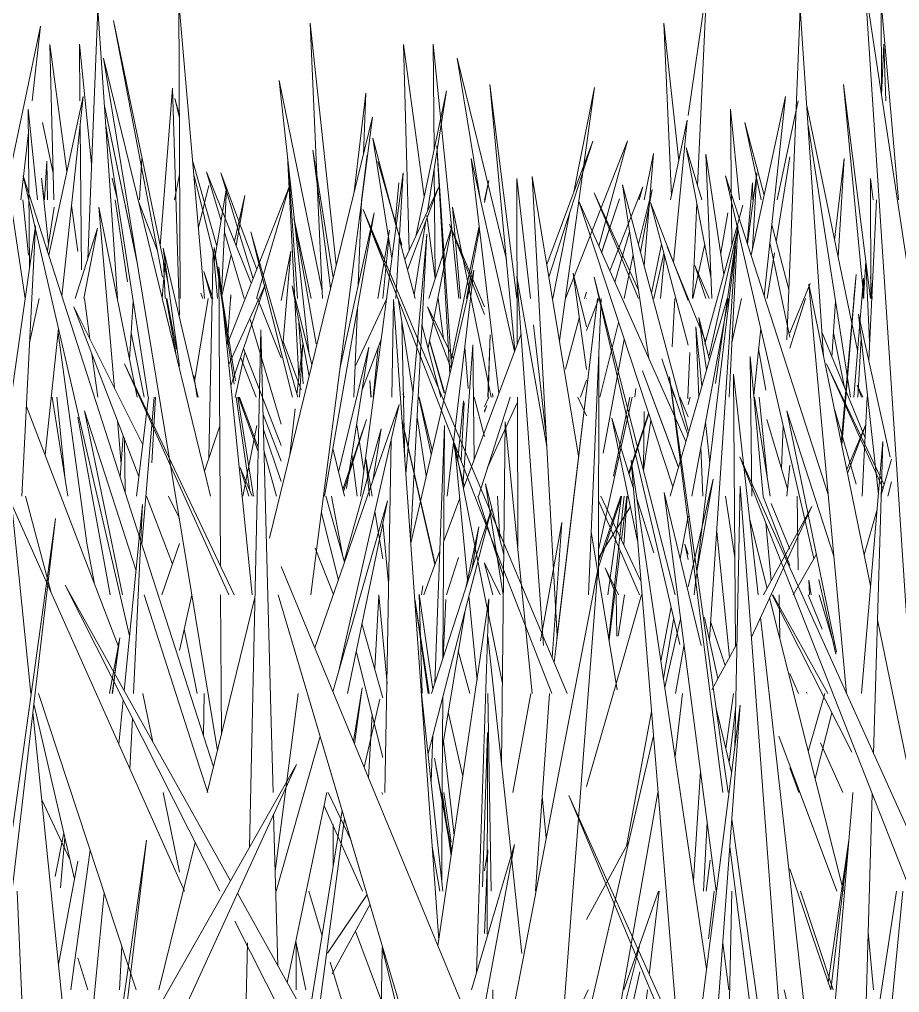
# Model space of a CAD drawing. Header units: millimetres. Extents: x -10020 to 20888, y -4665 to 12339.
# Drawn here: x 2363.69 to 2388.27, y 3088.52 to 3115.7 of the extents above; entities that cross this region are included whole.
import ezdxf

# ---------------------------------------------------------------- set-up
doc = ezdxf.new("R2010")
doc.units = ezdxf.units.MM
doc.layers.add('G-IMPT', color=8, linetype='Continuous', lineweight=9)

# ---------------------------------------------------------------- blocks, each defined once
blk = doc.blocks.new('Grass Array - 25_dwg-V21-West')
at = {"layer": 'G-IMPT'}
for p, q in [((2373.84, 3109.065), (2373.283, 3110.386)), ((2373.84, 3108.959), (2373.283, 3110.386)), ((2386.994, 3107.901), (2387.053, 3108.572)), ((2386.997, 3107.901), (2387.053, 3108.572))]:
    blk.add_line(p, q, dxfattribs=at)
blk = doc.blocks.new('Grass Array - 25_dwg-V22-West')
at = {"layer": 'G-IMPT'}
for p, q in [((2390.176, 3097.598), (2387.297, 3116.682)), ((2388.111, 3104.396), (2387.297, 3116.682)), ((2368.857, 3107.901), (2368.141, 3116.187)), ((2368.175, 3107.901), (2368.141, 3116.187)), ((2365.592, 3108.997), (2365.877, 3115.995)), ((2366.422, 3107.901), (2365.877, 3115.995)), ((2387.832, 3115.002), (2387.764, 3113.587)), ((2387.832, 3115.002), (2387.887, 3113.419)), ((2378.769, 3106.72), (2379.747, 3113.795)), ((2379.172, 3110.878), (2379.747, 3113.795)), ((2364.503, 3109.116), (2365.469, 3113.544)), ((2364.873, 3107.968), (2365.469, 3113.544)), ((2373.033, 3110.876), (2373.359, 3113.635)), ((2373.293, 3111.939), (2373.359, 3113.635)), ((2364.185, 3110.66), (2363.933, 3113.194)), ((2363.97, 3108.757), (2363.933, 3113.194)), ((2366.979, 3108.856), (2366.059, 3113.281)), ((2366.059, 3113.28), (2366.981, 3108.847)), ((2370.669, 3101.21), (2373.544, 3112.965)), ((2372.041, 3101.309), (2373.544, 3112.965)), ((2364.332, 3112.821), (2364.629, 3111.398)), ((2367.278, 3105.142), (2366.096, 3112.74)), ((2381.875, 3110.66), (2382.334, 3112.884)), ((2381.953, 3108.904), (2382.334, 3112.884)), ((2374.205, 3109.92), (2373.56, 3112.376)), ((2374.088, 3109.031), (2373.56, 3112.376)), ((2375.757, 3106.009), (2375.343, 3112.163)), ((2375.707, 3105.794), (2375.343, 3112.163)), ((2363.846, 3107.901), (2363.243, 3111.932)), ((2367.036, 3110.66), (2367.107, 3111.81)), ((2372.449, 3108.487), (2371.882, 3112.045)), ((2372.377, 3108.192), (2371.882, 3112.045)), ((2376.305, 3111.815), (2377.512, 3106.425)), ((2376.305, 3111.815), (2377.078, 3105.26)), ((2377.078, 3105.26), (2376.305, 3111.815)), ((2381.133, 3108.815), (2381.392, 3111.952)), ((2381.133, 3110.66), (2381.392, 3111.952)), ((2363.791, 3111.328), (2369.107, 3094.822)), ((2363.791, 3111.328), (2366.396, 3100.05)), ((2369.128, 3108.929), (2369.469, 3110.986)), ((2369.329, 3108.028), (2369.469, 3110.986)), ((2374.451, 3108.985), (2375.391, 3111.004)), ((2374.524, 3108.705), (2375.391, 3111.004)), ((2376.68, 3110.645), (2376.796, 3111.199)), ((2376.68, 3110.587), (2376.796, 3111.199)), ((2382.361, 3104.217), (2380.529, 3111.077)), ((2381.269, 3106.225), (2380.529, 3111.077)), ((2379.736, 3110.853), (2380.974, 3107.901)), ((2379.736, 3110.853), (2380.978, 3108.13)), ((2380.973, 3109.416), (2381.358, 3110.944)), ((2381.032, 3109.193), (2381.358, 3110.944)), ((2373.15, 3108.275), (2373.241, 3110.618)), ((2382.827, 3106.629), (2383.895, 3110.508)), ((2387.624, 3110.66), (2387.41, 3106.183)), ((2378.561, 3097.865), (2373.283, 3110.386)), ((2377.644, 3099.205), (2373.283, 3110.386)), ((2378.585, 3107.901), (2379.06, 3110.308)), ((2363.283, 3103.957), (2364.138, 3109.929)), ((2363.748, 3102.383), (2364.138, 3109.929)), ((2375.745, 3106.18), (2376.528, 3109.921)), ((2371.308, 3105.142), (2370.144, 3109.764)), ((2371.457, 3105.142), (2370.144, 3109.764)), ((2376.171, 3107.901), (2376.538, 3109.838)), ((2382.949, 3106.31), (2383.748, 3109.855)), ((2374.735, 3107.901), (2374.295, 3109.577)), ((2381.336, 3108.054), (2381.617, 3109.414)), ((2382.608, 3100.285), (2383.689, 3109.365)), ((2382.964, 3098.379), (2383.689, 3109.365)), ((2368.979, 3103.447), (2369.096, 3109.273)), ((2369.222, 3107.901), (2369.096, 3109.273)), ((2369.687, 3105.511), (2369.128, 3109.323)), ((2369.716, 3105.597), (2369.128, 3109.323)), ((2380.579, 3107.901), (2380.826, 3109.13)), ((2381.409, 3107.901), (2381.685, 3109.156)), ((2382.848, 3106.706), (2381.779, 3109.342)), ((2367.71, 3108.94), (2367.76, 3107.901)), ((2381.589, 3107.901), (2381.705, 3109.08)), ((2370.183, 3099.624), (2369.252, 3108.788)), ((2369.299, 3100.435), (2369.252, 3108.788)), ((2374.614, 3101.066), (2376.377, 3108.69)), ((2375.636, 3102.383), (2376.377, 3108.69)), ((2386.641, 3103.883), (2387.053, 3108.572)), ((2386.655, 3103.817), (2387.053, 3108.572)), ((2382.002, 3099.624), (2379.741, 3108.493)), ((2382.135, 3098.234), (2379.741, 3108.493)), ((2385.201, 3106.943), (2385.773, 3108.316)), ((2387.46, 3099.877), (2385.737, 3108.305)), ((2386.73, 3097.473), (2385.737, 3108.305)), ((2386.991, 3105.142), (2387.261, 3108.473)), ((2387.252, 3107.901), (2387.261, 3108.473)), ((2371.852, 3106.045), (2371.299, 3108.257)), ((2371.774, 3105.728), (2371.299, 3108.257)), ((2363.969, 3106.665), (2364.239, 3107.901)), ((2366.762, 3106.211), (2366.861, 3107.823)), ((2368.572, 3105.579), (2368.957, 3107.901)), ((2373.061, 3106), (2373.946, 3107.901)), ((2374.133, 3107.876), (2374.086, 3105.142)), ((2374.133, 3107.876), (2375.397, 3089.977)), ((2374.677, 3105.303), (2374.267, 3107.901)), ((2378.617, 3097.731), (2379.829, 3107.901)), ((2379.829, 3107.901), (2378.697, 3098.402)), ((2379.934, 3107.901), (2379.577, 3099.624)), ((2381.862, 3102.383), (2383.455, 3107.901)), ((2381.92, 3106.55), (2381.994, 3107.901)), ((2382.465, 3102.383), (2383.495, 3107.901)), ((2385.201, 3106.517), (2385.641, 3107.901)), ((2373.027, 3105.142), (2373.125, 3107.634)), ((2388.01, 3103.467), (2387.126, 3107.466)), ((2387.678, 3102.43), (2387.126, 3107.466)), ((2379.896, 3105.142), (2380.422, 3107.231)), ((2382.661, 3107.369), (2382.96, 3106.185)), ((2382.661, 3107.369), (2382.88, 3105.909)), ((2382.88, 3105.909), (2382.661, 3107.369)), ((2362.962, 3107.107), (2364.006, 3096.865)), ((2364.399, 3103.53), (2364.776, 3107.062)), ((2366.807, 3106.94), (2367.168, 3105.142)), ((2367.168, 3105.142), (2366.807, 3106.94)), ((2370.109, 3092.572), (2370.426, 3107.028)), ((2370.709, 3096.4), (2370.426, 3107.028)), ((2375.46, 3105.142), (2374.927, 3107.172)), ((2387.306, 3104.01), (2386.103, 3106.942)), ((2371.436, 3105.216), (2371.603, 3106.637)), ((2371.506, 3105.142), (2371.603, 3106.637)), ((2373.26, 3105.354), (2373.79, 3106.76)), ((2379.988, 3103.585), (2380.579, 3106.757)), ((2369.713, 3105.142), (2369.984, 3106.38)), ((2370.999, 3103.795), (2369.944, 3106.507)), ((2379.863, 3100.122), (2379.87, 3106.414)), ((2384.533, 3105.339), (2384.333, 3106.499)), ((2369.862, 3106.266), (2370.301, 3105.142)), ((2384.46, 3102.383), (2384.092, 3106.283)), ((2384.142, 3102.383), (2384.092, 3106.283)), ((2369.685, 3099.624), (2366.615, 3106.074)), ((2369.53, 3099.624), (2366.615, 3106.074)), ((2382.092, 3103.182), (2381.092, 3105.882)), ((2382.096, 3103.193), (2381.092, 3105.882)), ((2373.468, 3105.614), (2373.503, 3105.142)), ((2373.468, 3105.614), (2373.512, 3105.142)), ((2383.332, 3094.106), (2381.844, 3105.711)), ((2383.279, 3095.522), (2381.844, 3105.711)), ((2384.32, 3099.624), (2383.63, 3105.783)), ((2383.682, 3098.179), (2383.63, 3105.783)), ((2387.247, 3105.142), (2387.088, 3105.481)), ((2387.202, 3105.142), (2387.088, 3105.481)), ((2365.036, 3102.383), (2364.602, 3105.142)), ((2364.962, 3102.85), (2364.734, 3105.142)), ((2367.487, 3105.142), (2367.38, 3103.312)), ((2370.123, 3102.533), (2369.741, 3105.142)), ((2370.222, 3102.383), (2369.787, 3105.142)), ((2376.68, 3104.051), (2376.388, 3105.142)), ((2376.759, 3103.177), (2377.594, 3105.007)), ((2379.863, 3100.885), (2380.801, 3105.142)), ((2380.28, 3102.938), (2380.735, 3105.142)), ((2382.132, 3105.142), (2382.361, 3104.596)), ((2382.342, 3105.142), (2382.361, 3105.101)), ((2382.361, 3104.937), (2382.417, 3105.142)), ((2387.36, 3105.142), (2387.265, 3103.164)), ((2366.447, 3098.198), (2363.878, 3104.889)), ((2366.94, 3100.319), (2365.505, 3104.763)), ((2366.564, 3099.624), (2365.505, 3104.763)), ((2371.237, 3103.53), (2371.389, 3104.82)), ((2371.936, 3098.142), (2374.29, 3104.94)), ((2372.6, 3097.464), (2374.29, 3104.94)), ((2376.743, 3104.912), (2376.68, 3104.729)), ((2376.743, 3104.912), (2376.68, 3104.763)), ((2381.139, 3104.745), (2381.116, 3103.121)), ((2387.057, 3102.713), (2386.452, 3104.806)), ((2370.489, 3104.661), (2370.999, 3103.356)), ((2372.72, 3102.566), (2373.375, 3104.517)), ((2372.735, 3102.508), (2373.375, 3104.517)), ((2375.049, 3102.948), (2374.79, 3104.585)), ((2380.703, 3103.04), (2381.259, 3104.691)), ((2380.715, 3103), (2381.264, 3104.677)), ((2381.114, 3103.109), (2381.323, 3104.496)), ((2368.853, 3103.08), (2369.277, 3104.317)), ((2370.5, 3104.241), (2370.999, 3102.791)), ((2372.758, 3100.558), (2373.792, 3104.265)), ((2373.309, 3103.09), (2373.105, 3104.372)), ((2373.553, 3102.81), (2373.792, 3104.265)), ((2377.149, 3094.908), (2377.257, 3104.46)), ((2378.004, 3096.865), (2377.257, 3104.46)), ((2388.111, 3104.396), (2388.792, 3094.106)), ((2374.065, 3103.945), (2373.948, 3097.148)), ((2372.766, 3102.383), (2372.435, 3103.708)), ((2376.11, 3102.666), (2375.805, 3103.827)), ((2387.803, 3103.907), (2387.203, 3096.865)), ((2387.803, 3103.907), (2387.542, 3095.191)), ((2370.862, 3102.383), (2370.517, 3103.622)), ((2373.123, 3102.383), (2372.974, 3103.545)), ((2373.461, 3102.383), (2373.362, 3103.42)), ((2373.539, 3102.383), (2373.362, 3103.42)), ((2380.771, 3103.386), (2382.097, 3087.045)), ((2380.771, 3103.386), (2382.229, 3093.551)), ((2387.725, 3093.51), (2383.806, 3103.474)), ((2390.882, 3087.786), (2383.806, 3103.474)), ((2387.748, 3102.383), (2388.041, 3103.413)), ((2369.853, 3103.185), (2370.185, 3102.383)), ((2369.853, 3103.185), (2370.092, 3102.383)), ((2370.092, 3102.383), (2369.853, 3103.185)), ((2387.228, 3102.383), (2387.265, 3103.164)), ((2382.361, 3099.845), (2383.059, 3102.855)), ((2382.61, 3100.272), (2383.059, 3102.855)), ((2377.215, 3100.748), (2376.699, 3102.724)), ((2377.193, 3099.624), (2376.699, 3102.724)), ((2383.664, 3095.343), (2383.813, 3102.659)), ((2385.488, 3080.311), (2383.813, 3102.659)), ((2387.939, 3102.383), (2388.041, 3102.781)), ((2363.855, 3102.383), (2364.558, 3099.721)), ((2372.765, 3100.535), (2372.24, 3102.383)), ((2372.719, 3100.698), (2372.402, 3102.383)), ((2377.208, 3100.123), (2376.485, 3102.383)), ((2377.208, 3100.122), (2376.485, 3102.383)), ((2379.863, 3100.549), (2380.481, 3102.383)), ((2379.863, 3100.395), (2380.488, 3102.307)), ((2380.648, 3102.383), (2380.499, 3101.163)), ((2380.499, 3101.163), (2380.648, 3102.383)), ((2380.656, 3102.383), (2380.566, 3101.021)), ((2382.711, 3094.691), (2381.694, 3102.485)), ((2382.724, 3098.209), (2381.694, 3102.485)), ((2383.408, 3102.383), (2383.665, 3100.663)), ((2383.665, 3100.663), (2383.408, 3102.383)), ((2363.465, 3102.166), (2368.298, 3091.347)), ((2372.443, 3096.915), (2373.964, 3102.252)), ((2372.844, 3096.865), (2373.964, 3102.252)), ((2375.098, 3095.192), (2376.874, 3102.029)), ((2375.193, 3096.865), (2376.874, 3102.029)), ((2384.129, 3098.441), (2385.819, 3102.093)), ((2384.471, 3099.624), (2385.819, 3102.093)), ((2385.201, 3100.902), (2384.685, 3102.174)), ((2361.331, 3077.552), (2364.691, 3101.756)), ((2364.691, 3101.756), (2361.931, 3078.145)), ((2364.691, 3101.756), (2363.366, 3092.211)), ((2372.593, 3100.037), (2372.12, 3101.915)), ((2373.84, 3100.626), (2373.614, 3101.949)), ((2382.139, 3100.637), (2382.361, 3101.824)), ((2387.283, 3100.745), (2387.642, 3102.008)), ((2373.84, 3101.622), (2373.996, 3099.95)), ((2376.516, 3101.523), (2376.154, 3099.816)), ((2376.516, 3101.523), (2376.318, 3100.32)), ((2378.238, 3098.336), (2378.837, 3101.64)), ((2378.561, 3097.865), (2378.837, 3101.64)), ((2384.085, 3101.724), (2384.569, 3099.804)), ((2384.683, 3100.012), (2384.53, 3101.633)), ((2372.041, 3101.309), (2371.824, 3099.624)), ((2367.667, 3099.624), (2368.159, 3101.058)), ((2371.947, 3100.93), (2372.453, 3099.635)), ((2382.267, 3101.037), (2382.361, 3100.756)), ((2382.267, 3101.037), (2382.361, 3100.609)), ((2382.361, 3100.609), (2382.267, 3101.037)), ((2380.462, 3100.867), (2380.155, 3098.359)), ((2380.155, 3098.359), (2380.462, 3100.867)), ((2385.296, 3099.624), (2385.946, 3100.764)), ((2370.999, 3100.411), (2384.939, 3066.658)), ((2376.68, 3100.498), (2376.909, 3099.624)), ((2377.055, 3085.829), (2379.84, 3100.329)), ((2379.115, 3090.973), (2379.84, 3100.329)), ((2382.53, 3099.624), (2382.6, 3100.212)), ((2369.279, 3091.347), (2364.958, 3099.896)), ((2369.578, 3091.635), (2364.958, 3099.896)), ((2366.759, 3098.478), (2366.396, 3100.05)), ((2374.914, 3099.624), (2374.951, 3099.873)), ((2374.919, 3099.624), (2374.951, 3099.873)), ((2385.801, 3099.624), (2385.739, 3100.029)), ((2385.753, 3099.624), (2385.739, 3100.029)), ((2368.719, 3094.812), (2367.165, 3099.624)), ((2368.159, 3098.067), (2368.5, 3099.622)), ((2369.325, 3095.712), (2369.303, 3099.624)), ((2370.911, 3099.624), (2372.805, 3093.25)), ((2377.468, 3077.552), (2370.911, 3099.624)), ((2373.958, 3097.148), (2373.723, 3099.624)), ((2375.232, 3096.986), (2374.855, 3099.644)), ((2374.937, 3096.865), (2374.855, 3099.644)), ((2380.413, 3098.468), (2380.588, 3099.624)), ((2380.5, 3097.664), (2381.065, 3099.624)), ((2384.928, 3098.383), (2384.91, 3099.624)), ((2386.109, 3098.661), (2385.719, 3099.624)), ((2368.932, 3094.106), (2370.262, 3099.545)), ((2375.106, 3096.865), (2374.733, 3099.512)), ((2375.127, 3096.865), (2374.733, 3099.512)), ((2375.373, 3089.82), (2376.8, 3099.511)), ((2375.522, 3097.875), (2375.595, 3099.493)), ((2376.492, 3090.296), (2376.8, 3099.511)), ((2384.636, 3099.537), (2386.702, 3091.347)), ((2376.122, 3099.135), (2375.501, 3095.367)), ((2377.644, 3099.205), (2378.557, 3096.865)), ((2381.604, 3097.769), (2381.888, 3099.292)), ((2373.84, 3096.749), (2373.251, 3098.822)), ((2381.711, 3097.045), (2382.154, 3098.957)), ((2383.197, 3097.29), (2382.819, 3098.99)), ((2382.995, 3098.853), (2383.395, 3097.654)), ((2384.778, 3095.535), (2384.389, 3099.004)), ((2389.145, 3091.637), (2387.654, 3098.928)), ((2366.2, 3096.865), (2366.493, 3098.423)), ((2366.275, 3096.865), (2366.493, 3098.423)), ((2377.722, 3089.606), (2376.765, 3098.461)), ((2382.249, 3098.232), (2382.007, 3096.865)), ((2383.022, 3096.971), (2383.723, 3098.254)), ((2373.092, 3098.055), (2373.84, 3095.084)), ((2376.269, 3096.865), (2375.944, 3098.056)), ((2378.561, 3097.865), (2378.981, 3096.865)), ((2380.5, 3097.664), (2379.52, 3094.271)), ((2386.785, 3096.865), (2386.73, 3097.473)), ((2373.948, 3097.148), (2373.895, 3094.106)), ((2366.948, 3088.588), (2364.221, 3096.865)), ((2366.948, 3088.588), (2364.221, 3096.865)), ((2367.411, 3095.509), (2367.132, 3096.865)), ((2368.822, 3095.706), (2368.846, 3096.865)), ((2371.469, 3096.865), (2370.829, 3091.902)), ((2373.014, 3095.533), (2373.254, 3097.024)), ((2373.045, 3095.458), (2373.254, 3097.024)), ((2375.513, 3091.347), (2374.917, 3096.865)), ((2376.862, 3091.347), (2376.766, 3096.865)), ((2377.471, 3094.106), (2377.971, 3096.865)), ((2378.49, 3096.865), (2378.098, 3091.347)), ((2381.998, 3095.111), (2382.205, 3096.865)), ((2385.684, 3096.865), (2385.671, 3096.901)), ((2385.687, 3096.865), (2385.671, 3096.901)), ((2385.719, 3095.246), (2386.179, 3096.865)), ((2365.307, 3084.1), (2364.059, 3096.347)), ((2370.709, 3096.4), (2370.77, 3094.106)), ((2380.64, 3092.608), (2381.341, 3096.362)), ((2381.172, 3075.78), (2383.816, 3096.542)), ((2383.578, 3094.667), (2383.149, 3096.447)), ((2383.172, 3087.726), (2383.816, 3096.542)), ((2386.38, 3096.325), (2385.909, 3094.494)), ((2376.615, 3091.469), (2376.756, 3095.783)), ((2376.756, 3095.783), (2376.753, 3090.146)), ((2371.193, 3092.528), (2372.087, 3095.666)), ((2380.831, 3093.253), (2381.396, 3095.686)), ((2383.279, 3095.522), (2383.478, 3094.106)), ((2384.778, 3095.535), (2386.002, 3084.606)), ((2384.9, 3095.677), (2386.516, 3091.347)), ((2375.75, 3092.376), (2375.279, 3095.061)), ((2375.763, 3092.464), (2375.279, 3095.061)), ((2363.476, 3077.552), (2371.422, 3094.888)), ((2366.781, 3086.7), (2371.422, 3094.888)), ((2368.719, 3094.812), (2368.947, 3094.106)), ((2382.711, 3094.691), (2382.511, 3091.649)), ((2382.711, 3094.691), (2383.144, 3091.347)), ((2385.455, 3094.106), (2385.201, 3094.792)), ((2365.102, 3092.215), (2364.308, 3093.898)), ((2368.159, 3091.879), (2367.7, 3094.106)), ((2371.166, 3088.795), (2372.271, 3094.106)), ((2372.949, 3092.766), (2372.311, 3094.106)), ((2375.743, 3092.334), (2375.494, 3094.106)), ((2375.747, 3092.712), (2375.539, 3094.106)), ((2378.286, 3093.997), (2378.4, 3092.835)), ((2382.081, 3087.238), (2379.035, 3094.018)), ((2382.471, 3085.829), (2379.035, 3094.018)), ((2381.519, 3094.106), (2379.144, 3080.69)), ((2386.118, 3084.125), (2386.956, 3093.964)), ((2386.968, 3094.106), (2386.956, 3093.964)), ((2387.508, 3094.06), (2387.096, 3080.311)), ((2371.825, 3088.158), (2372.702, 3093.598)), ((2372.193, 3093.732), (2373.271, 3091.347)), ((2370.786, 3093.501), (2370.899, 3089.274)), ((2371.966, 3087.366), (2372.767, 3093.377)), ((2382.878, 3089.176), (2382.229, 3093.551)), ((2383.584, 3093.358), (2386.585, 3072.048)), ((2387.725, 3093.51), (2390.543, 3086.342)), ((2377.468, 3077.552), (2372.805, 3093.25)), ((2378.468, 3083.07), (2380.831, 3093.253)), ((2366.233, 3085.829), (2367.234, 3092.769)), ((2366.439, 3086.097), (2367.234, 3092.769)), ((2367.583, 3088.588), (2368.591, 3092.709)), ((2371.193, 3092.528), (2370.856, 3091.347)), ((2375.425, 3091.347), (2375.212, 3092.592)), ((2376.312, 3088.588), (2377.515, 3092.648)), ((2376.68, 3088.112), (2377.515, 3092.648)), ((2379.52, 3090.558), (2380.712, 3092.74)), ((2386.163, 3072.034), (2383.527, 3092.586)), ((2365.223, 3089.35), (2365.662, 3092.489)), ((2364.777, 3089.301), (2365.319, 3092.182)), ((2385.851, 3090.053), (2385.201, 3091.968)), ((2363.623, 3091.347), (2364.023, 3081.835)), ((2378.997, 3074.793), (2369.772, 3091.288)), ((2380.572, 3088.588), (2381.538, 3091.347)), ((2381.279, 3089.023), (2381.554, 3091.347)), ((2383.582, 3091.347), (2383.47, 3085.829)), ((2385.498, 3091.347), (2386.418, 3088.588)), ((2387.345, 3085.829), (2388.185, 3091.347)), ((2387.881, 3086.442), (2388.362, 3091.347)), ((2379.115, 3090.973), (2378.52, 3083.293)), ((2369.705, 3090.505), (2381.831, 3066.516)), ((2373.07, 3090.234), (2373.84, 3088.178)), ((2376.492, 3090.296), (2376.451, 3089.058)), ((2387.539, 3088.588), (2387.392, 3090.199)), ((2369.901, 3083.07), (2370.051, 3089.9)), ((2371.415, 3088.588), (2371.417, 3089.887)), ((2380.169, 3086.481), (2381.001, 3089.814)), ((2383.331, 3089.897), (2383.5, 3088.588)), ((2386.347, 3088.588), (2385.851, 3090.053)), ((2373.82, 3089.768), (2373.725, 3084.22)), ((2376.132, 3080.311), (2373.84, 3089.689)), ((2365.223, 3089.35), (2365.116, 3088.588)), ((2365.319, 3089.488), (2365.6, 3088.588)), ((2381.018, 3089.09), (2379.52, 3082.511)), ((2376.955, 3085.991), (2376.91, 3088.588)), ((2379.568, 3088.588), (2378.802, 3086.934)), ((2380.04, 3078.52), (2381.228, 3088.588)), ((2385.042, 3088.588), (2387.396, 3078.82))]:
    blk.add_line(p, q, dxfattribs=at)
blk = doc.blocks.new('Grass Array - Grass Array-V25-West')
for name in ['Grass Array - 25_dwg-V22-West', 'Grass Array - 25_dwg-V21-West']:
    blk.add_blockref(name, (0, 0))
blk = doc.blocks.new('Grass Array - 25_dwg-V32-West')
at = {"layer": 'G-IMPT'}
for p, q in [((1975.884, 3108.259), (1975.322, 3109.701)), ((1975.92, 3108.334), (1975.325, 3109.745)), ((1988.539, 3105.322), (1988.825, 3108.572)), ((1988.55, 3105.295), (1988.825, 3108.572))]:
    blk.add_line(p, q, dxfattribs=at)
blk = doc.blocks.new('Grass Array - 25_dwg-V33-West')
at = {"layer": 'G-IMPT'}
for p, q in [((2373.84, 3109.065), (2373.283, 3110.386)), ((2373.84, 3108.959), (2373.283, 3110.386)), ((2386.994, 3107.901), (2387.053, 3108.572)), ((2386.997, 3107.901), (2387.053, 3108.572))]:
    blk.add_line(p, q, dxfattribs=at)
blk = doc.blocks.new('Grass Array - 25_dwg-V34-West')
at = {"layer": 'G-IMPT'}
for p, q in [((2373.84, 3109.065), (2373.283, 3110.386)), ((2373.84, 3108.959), (2373.283, 3110.386)), ((2386.994, 3107.901), (2387.053, 3108.572)), ((2386.997, 3107.901), (2387.053, 3108.572))]:
    blk.add_line(p, q, dxfattribs=at)
blk = doc.blocks.new('Grass Array - Grass Array-V35-West')
for name, p in [('Grass Array - 25_dwg-V33-West', (0, 0)), ('Grass Array - 25_dwg-V34-West', (0, 0)), ('Grass Array - 25_dwg-V34-West', (0, 0)), ('Grass Array - 25_dwg-V34-West', (0, 0)), ('Grass Array - 25_dwg-V34-West', (0, 0)), ('Grass Array - 25_dwg-V34-West', (0, 0)), ('Grass Array - 25_dwg-V34-West', (0, 0)), ('Grass Array - 25_dwg-V34-West', (0, 0)), ('Grass Array - 25_dwg-V34-West', (0, 0)), ('Grass Array - 25_dwg-V32-West', (398.228, 0))]:
    blk.add_blockref(name, p)
blk = doc.blocks.new('Grass Array - 25_dwg-V36-West')
at = {"layer": 'G-IMPT'}
for p, q in [((2379.946, 3109.186), (2380.449, 3110.688)), ((2379.948, 3109.181), (2380.449, 3110.688)), ((2379.52, 3107.892), (2379.523, 3107.901)), ((2376.769, 3105.142), (2376.83, 3106.888)), ((2376.777, 3105.142), (2376.83, 3106.888))]:
    blk.add_line(p, q, dxfattribs=at)
blk = doc.blocks.new('Grass Array - 25_dwg-V39-West')
at = {"layer": 'G-IMPT'}
for p, q in [((2382.361, 3113.013), (2382.88, 3116.557)), ((2382.628, 3111.046), (2382.88, 3116.557)), ((2388.236, 3110.66), (2387.758, 3116.187)), ((2387.768, 3113.677), (2387.758, 3116.187)), ((2385.117, 3106.742), (2385.493, 3115.995)), ((2386.146, 3106.304), (2385.493, 3115.995)), ((2371.992, 3111.355), (2371.802, 3115.587)), ((2372.535, 3108.839), (2371.802, 3115.587)), ((2365.013, 3111.454), (2364.53, 3114.996)), ((2364.649, 3110.66), (2364.53, 3114.996)), ((2365.701, 3111.665), (2365.36, 3115.009)), ((2365.374, 3113.419), (2365.36, 3115.009)), ((2368.919, 3102.809), (2366.031, 3114.615)), ((2369.217, 3095.27), (2366.031, 3114.615)), ((2376.827, 3113.874), (2377.524, 3106.457)), ((2376.827, 3113.874), (2377.581, 3107.901)), ((2375.614, 3113.7), (2374.754, 3109.635)), ((2375.614, 3113.7), (2375.08, 3110.337)), ((2384.12, 3109.116), (2385.086, 3113.544)), ((2384.49, 3107.968), (2385.086, 3113.544)), ((2383.802, 3110.66), (2383.55, 3113.194)), ((2383.582, 3109.371), (2383.55, 3113.194)), ((2387.097, 3106.449), (2385.676, 3113.281)), ((2385.676, 3113.28), (2387.097, 3106.447)), ((2365.414, 3108.702), (2365.38, 3112.713)), ((2383.949, 3112.821), (2384.4, 3110.66)), ((2383.949, 3112.821), (2384.484, 3110.784)), ((2383.949, 3112.821), (2384.484, 3110.784)), ((2386.895, 3105.142), (2385.713, 3112.74)), ((2378.416, 3108.85), (2379.701, 3112.297)), ((2378.475, 3108.496), (2379.701, 3112.297)), ((2378.939, 3107.901), (2380.67, 3112.304)), ((2379.869, 3109.359), (2380.67, 3112.304)), ((2383, 3108.508), (2382.308, 3112.122)), ((2382.742, 3110.66), (2382.308, 3112.122)), ((2383.362, 3108.573), (2382.86, 3111.932)), ((2383.025, 3107.901), (2382.86, 3111.932)), ((2386.455, 3109.535), (2386.723, 3111.81)), ((2386.554, 3109.059), (2386.723, 3111.81)), ((2370.161, 3108.327), (2368.911, 3111.437)), ((2369.317, 3110.069), (2368.911, 3111.437)), ((2373.216, 3102.383), (2374.4, 3111.407)), ((2374.199, 3107.901), (2374.4, 3111.407)), ((2379.304, 3103.495), (2378.009, 3111.31)), ((2378.624, 3099.982), (2378.009, 3111.31)), ((2383.407, 3111.328), (2386.276, 3102.422)), ((2383.407, 3111.328), (2385.876, 3100.642)), ((2369.476, 3106.586), (2371.22, 3111.019)), ((2370.305, 3107.901), (2371.22, 3111.019)), ((2372.146, 3107.901), (2372.003, 3111.1)), ((2374.184, 3110.001), (2374.283, 3111.134)), ((2377.962, 3107.901), (2377.582, 3111.251)), ((2377.591, 3106.636), (2377.582, 3111.251)), ((2364.465, 3109.236), (2364.655, 3110.449)), ((2365.319, 3109.214), (2365.143, 3110.499)), ((2366.978, 3105.142), (2365.903, 3110.453)), ((2366.343, 3105.387), (2365.903, 3110.453)), ((2379.306, 3110.619), (2382.303, 3103.91)), ((2379.306, 3110.619), (2381.935, 3102.638)), ((2381.935, 3102.638), (2379.306, 3110.619)), ((2379.946, 3109.186), (2380.449, 3110.688)), ((2379.948, 3109.181), (2380.449, 3110.688)), ((2382.361, 3107.842), (2381.31, 3110.579)), ((2381.31, 3110.579), (2382.361, 3106.596)), ((2382.484, 3107.901), (2382.606, 3110.567)), ((2372.202, 3102.383), (2373.592, 3110.298)), ((2372.638, 3105.935), (2373.592, 3110.298)), ((2375.038, 3110.067), (2374.71, 3107.999)), ((2375.699, 3109.974), (2376.68, 3107.455)), ((2375.699, 3109.974), (2376.68, 3107.668)), ((2383.125, 3105.53), (2383.754, 3109.929)), ((2383.507, 3105.142), (2383.754, 3109.929)), ((2384.702, 3109.954), (2385.175, 3108.154)), ((2384.702, 3109.954), (2385.175, 3108.154)), ((2365.242, 3107.901), (2365.87, 3109.868)), ((2365.487, 3107.901), (2365.87, 3109.868)), ((2369.959, 3107.901), (2369.411, 3109.752)), ((2375.06, 3109.702), (2374.477, 3103.004)), ((2374.477, 3103.004), (2375.06, 3109.702)), ((2375.06, 3109.702), (2374.609, 3101.137)), ((2384.65, 3109.463), (2385.201, 3106.821)), ((2367.696, 3109.305), (2368.675, 3105.142)), ((2367.696, 3109.305), (2368.152, 3106.008)), ((2368.152, 3106.008), (2367.696, 3109.305)), ((2367.767, 3109.059), (2367.672, 3107.905)), ((2382.952, 3107.901), (2382.551, 3108.82)), ((2382.855, 3107.901), (2382.551, 3108.82)), ((2387.327, 3108.94), (2387.266, 3107.901)), ((2387.327, 3108.94), (2387.434, 3106.699)), ((2379.52, 3107.111), (2379.15, 3108.613)), ((2379.52, 3105.919), (2379.15, 3108.613)), ((2369.53, 3106.053), (2370.548, 3108.281)), ((2369.59, 3105.465), (2370.548, 3108.281)), ((2378.418, 3103.766), (2377.58, 3108.512)), ((2378.326, 3098.208), (2377.58, 3108.512)), ((2368.811, 3107.901), (2368.754, 3108.053)), ((2369.49, 3106.623), (2369.591, 3107.999)), ((2369.593, 3107.901), (2369.591, 3107.999)), ((2379.473, 3107.901), (2379.52, 3108.076)), ((2365.652, 3106.772), (2365.498, 3107.901)), ((2370.999, 3106.241), (2370.332, 3107.901)), ((2379.52, 3107.892), (2379.523, 3107.901)), ((2383.586, 3106.665), (2383.855, 3107.901)), ((2386.382, 3106.263), (2386.478, 3107.823)), ((2367.13, 3103.813), (2365.204, 3107.669)), ((2367.022, 3102.927), (2365.204, 3107.669)), ((2370.999, 3104.39), (2370.133, 3107.316)), ((2374.453, 3103.337), (2374.368, 3107.262)), ((2378.935, 3105.924), (2379.323, 3107.351)), ((2365.564, 3101.066), (2364.763, 3106.939)), ((2376.086, 3102.602), (2377.695, 3106.917)), ((2378.406, 3103.987), (2378.046, 3107.164)), ((2382.579, 3107.107), (2382.661, 3105.15)), ((2382.579, 3107.107), (2382.747, 3105.451)), ((2384.194, 3105.199), (2384.393, 3107.062)), ((2386.423, 3106.94), (2386.731, 3105.412)), ((2386.731, 3105.412), (2386.423, 3106.94)), ((2376.769, 3105.142), (2376.83, 3106.888)), ((2376.777, 3105.142), (2376.83, 3106.888)), ((2387.201, 3106.785), (2387.104, 3105.142)), ((2372.599, 3103.051), (2373.447, 3106.539)), ((2372.824, 3102.595), (2373.447, 3106.539)), ((2376.077, 3102.793), (2376.347, 3106.607)), ((2376.389, 3103.414), (2376.347, 3106.607)), ((2382.357, 3105.142), (2382.415, 3106.392)), ((2365.874, 3105.142), (2365.709, 3106.35)), ((2381.985, 3105.142), (2381.631, 3106.212)), ((2382.361, 3104.061), (2381.631, 3106.212)), ((2387.838, 3102.699), (2386.232, 3106.074)), ((2387.807, 3102.589), (2386.232, 3106.074)), ((2368.653, 3105.142), (2368.552, 3105.751)), ((2368.646, 3105.142), (2368.552, 3105.751)), ((2380.872, 3105.142), (2380.905, 3105.386)), ((2380.879, 3105.142), (2380.905, 3105.386)), ((2367.291, 3105.142), (2366.956, 3102.383)), ((2367.444, 3105.142), (2367.106, 3101.036)), ((2370.352, 3103.63), (2369.806, 3105.142)), ((2369.834, 3105.142), (2370.354, 3103.738)), ((2370.354, 3103.739), (2369.834, 3105.142)), ((2374.439, 3105.142), (2374.395, 3105.234)), ((2374.428, 3105.142), (2374.395, 3105.234)), ((2375.189, 3103.555), (2374.837, 3105.142)), ((2375.215, 3103.664), (2374.854, 3105.142)), ((2376.504, 3102.383), (2377.393, 3105.142)), ((2376.68, 3104.885), (2376.792, 3105.142)), ((2376.91, 3105.142), (2376.9, 3105.248)), ((2376.905, 3105.142), (2376.9, 3105.248)), ((2377.602, 3100.955), (2377.593, 3105.142)), ((2379.287, 3105.142), (2379.52, 3104.624)), ((2384.652, 3102.383), (2384.219, 3105.142)), ((2384.579, 3102.85), (2384.351, 3105.142)), ((2386.434, 3100.701), (2385.122, 3104.763)), ((2386.51, 3098.027), (2385.122, 3104.763)), ((2366.216, 3099.624), (2365.319, 3104.586)), ((2366.527, 3103.271), (2366.421, 3104.494)), ((2375.297, 3100.485), (2374.372, 3104.483)), ((2375.292, 3100.471), (2374.374, 3104.463)), ((2380.229, 3104.555), (2380.832, 3102.625)), ((2380.229, 3104.555), (2380.953, 3101.132)), ((2385.141, 3102.587), (2384.566, 3104.521)), ((2375.286, 3097.151), (2375.555, 3104.353)), ((2375.516, 3097.857), (2375.555, 3104.353)), ((2382.85, 3104.445), (2382.967, 3103.298)), ((2384.971, 3103.156), (2385.02, 3104.348)), ((2386.796, 3103.126), (2387.323, 3104.379)), ((2386.819, 3103.012), (2387.323, 3104.378)), ((2366.501, 3102.914), (2366.586, 3104.062)), ((2366.635, 3102.497), (2366.622, 3103.97)), ((2376.68, 3099.625), (2375.835, 3103.863)), ((2376.2, 3100.033), (2375.835, 3103.863)), ((2382.72, 3103.747), (2382.777, 3102.383)), ((2385.201, 3103.242), (2385.122, 3102.383)), ((2368.919, 3102.809), (2369.023, 3102.383)), ((2367.96, 3100.478), (2367.23, 3102.383)), ((2368.159, 3101.752), (2367.844, 3102.383)), ((2375.535, 3101.123), (2375.982, 3102.321)), ((2377.103, 3101.176), (2377.043, 3102.383)), ((2381.045, 3100.005), (2379.923, 3102.383)), ((2380.125, 3099.624), (2380.499, 3102.383)), ((2380.146, 3098.409), (2380.579, 3102.383)), ((2380.93, 3102.314), (2381.404, 3100.796)), ((2385.201, 3100.444), (2384.461, 3102.372)), ((2385.405, 3102.383), (2385.435, 3100.324)), ((2366.609, 3096.944), (2367.12, 3102.146)), ((2366.872, 3096.865), (2367.12, 3102.146)), ((2379.863, 3100.662), (2380.75, 3102.092)), ((2381.006, 3099.624), (2379.865, 3102.234)), ((2380.385, 3096.97), (2379.653, 3101.386)), ((2383.162, 3101.383), (2383.519, 3097.881)), ((2365.784, 3099.922), (2365.571, 3101.066)), ((2374.977, 3099.624), (2375.423, 3100.822)), ((2375.614, 3099.624), (2375.95, 3100.667)), ((2377.111, 3099.624), (2376.68, 3100.515)), ((2380.05, 3100.379), (2380.422, 3099.624)), ((2380.05, 3100.379), (2380.356, 3099.624)), ((2378.624, 3099.982), (2378.706, 3098.479)), ((2386.493, 3097.97), (2386.013, 3100.05)), ((2373.725, 3099.607), (2373.608, 3097.565)), ((2376.466, 3097.239), (2376.241, 3099.594)), ((2377.174, 3097.145), (2376.68, 3099.624)), ((2380.352, 3099.624), (2380.373, 3098.468)), ((2386.936, 3095.225), (2384.712, 3099.624)), ((2386.27, 3096.865), (2384.727, 3099.624)), ((2386.43, 3098.245), (2386.021, 3099.624)), ((2381.675, 3097.286), (2381.96, 3098.981)), ((2368.653, 3096.865), (2368.29, 3098.662)), ((2366.285, 3096.865), (2366.461, 3098.314)), ((2385.201, 3097.423), (2385.45, 3096.865)), ((2383.629, 3096.865), (2383.416, 3095.336)), ((2383.416, 3095.336), (2383.629, 3096.865)), ((2365.225, 3091.686), (2364.086, 3096.582)), ((2366.462, 3095.457), (2366.583, 3096.681)), ((2373.31, 3094.815), (2373.756, 3096.706)), ((2373.313, 3094.809), (2373.756, 3096.706)), ((2375.495, 3094.308), (2375.509, 3096.775)), ((2376.07, 3094.549), (2375.664, 3096.356)), ((2383.686, 3096.436), (2383.511, 3094.942)), ((2366.773, 3094.762), (2366.839, 3096.174)), ((2373.535, 3096.293), (2373.434, 3094.517)), ((2375.184, 3094.4), (2375.232, 3095.709)), ((2375.827, 3092.903), (2375.531, 3095.55)), ((2386.065, 3095.489), (2386.683, 3094.106)), ((2375.495, 3094.308), (2375.479, 3091.668)), ((2373.84, 3094.051), (2373.804, 3094.106)), ((2372.447, 3092.017), (2372.448, 3093.211)), ((2382.796, 3091.347), (2382.895, 3093.271)), ((2364.682, 3091.757), (2364.926, 3092.974)), ((2364.836, 3091.444), (2364.956, 3092.844)), ((2386.278, 3088.794), (2386.851, 3092.769)), ((2386.353, 3088.588), (2386.851, 3092.769)), ((2376.68, 3090.166), (2376.765, 3092.503)), ((2376.68, 3091.915), (2376.765, 3092.503)), ((2382.863, 3091.347), (2382.983, 3092.211)), ((2365.548, 3086.152), (2366.054, 3091.301)), ((2372.139, 3090.103), (2371.764, 3091.347)), ((2372.286, 3089.613), (2373.398, 3091.252)), ((2383.091, 3091.347), (2382.936, 3090.017)), ((2372.421, 3089.04), (2373.478, 3090.985)), ((2366.541, 3089.824), (2366.483, 3088.588)), ((2371.685, 3088.588), (2371.405, 3089.942)), ((2372.36, 3089.368), (2373.427, 3085.829))]:
    blk.add_line(p, q, dxfattribs=at)
blk = doc.blocks.new('Grass Array - Grass Array-V40-West')
for name in ['Grass Array - 25_dwg-V39-West', 'Grass Array - 25_dwg-V36-West', 'Grass Array - 25_dwg-V36-West', 'Grass Array - 25_dwg-V36-West', 'Grass Array - 25_dwg-V36-West', 'Grass Array - 25_dwg-V36-West', 'Grass Array - 25_dwg-V36-West', 'Grass Array - 25_dwg-V36-West', 'Grass Array - 25_dwg-V36-West', 'Grass Array - 25_dwg-V36-West']:
    blk.add_blockref(name, (0, 0))
blk = doc.blocks.new('Grass Array - 25_dwg-V31-West')
at = {"layer": 'G-IMPT'}
for p in [(1946.645, 3109.399), (1946.644, 3109.391)]:
    blk.add_line(p, (1945.974, 3111.732), dxfattribs=at)
blk = doc.blocks.new('Grass Array - 25_dwg-V45-West')
at = {"layer": 'G-IMPT'}
for p, q in [((2367.826, 3108.361), (2366.315, 3115.664)), ((2367.685, 3108.501), (2366.315, 3115.664)), ((2381.897, 3110.769), (2381.681, 3115.587)), ((2382.099, 3111.744), (2381.681, 3115.587)), ((2374.989, 3110.747), (2374.41, 3114.996)), ((2374.568, 3109.236), (2374.41, 3114.996)), ((2375.963, 3107.901), (2375.24, 3115.009)), ((2375.265, 3112.051), (2375.24, 3115.009)), ((2377.286, 3108.992), (2375.91, 3114.615)), ((2376.555, 3110.697), (2375.91, 3114.615)), ((2372.137, 3108.113), (2370.942, 3113.989)), ((2370.942, 3113.989), (2371.781, 3106.326)), ((2367.617, 3109.372), (2367.96, 3113.774)), ((2368.159, 3107.435), (2367.96, 3113.774)), ((2386.706, 3113.874), (2387.267, 3107.909)), ((2386.706, 3113.874), (2387.46, 3107.901)), ((2368.159, 3113.017), (2368.025, 3113.486)), ((2368.159, 3112.947), (2368.025, 3113.486)), ((2385.434, 3113.419), (2384.85, 3110.66)), ((2371.49, 3105.68), (2371.173, 3111.884)), ((2373.394, 3111.913), (2373.242, 3110.631)), ((2385.201, 3111.858), (2384.825, 3109.486)), ((2364.386, 3110.66), (2364.451, 3111.737)), ((2364.466, 3110.66), (2364.451, 3111.737)), ((2369.2, 3109.363), (2368.527, 3111.726)), ((2371.448, 3107.901), (2371.193, 3111.697)), ((2364.494, 3109.423), (2364.299, 3111.26)), ((2364.374, 3110.66), (2364.299, 3111.26)), ((2366.273, 3111.266), (2366.422, 3110.66)), ((2368.013, 3110.66), (2368.159, 3111.367)), ((2369.139, 3108.995), (2368.561, 3111.324)), ((2370.21, 3108.452), (2369.311, 3111.414)), ((2370.312, 3108.71), (2369.311, 3111.414)), ((2375.295, 3108.504), (2375.269, 3111.527)), ((2384.02, 3109.428), (2384.279, 3111.407)), ((2384.158, 3109.289), (2384.279, 3111.407)), ((2374.187, 3110.035), (2373.84, 3111.241)), ((2374.186, 3110.029), (2373.84, 3111.239)), ((2380.176, 3108.672), (2381.1, 3111.019)), ((2380.994, 3110.66), (2381.1, 3111.019)), ((2384.014, 3109.445), (2384.162, 3111.134)), ((2384.173, 3110.66), (2384.162, 3111.134)), ((2387.528, 3110.66), (2387.461, 3111.251)), ((2387.467, 3107.901), (2387.461, 3111.251)), ((2363.939, 3109.107), (2363.778, 3110.66)), ((2366.363, 3110.66), (2366.7, 3108.365)), ((2367.009, 3110.615), (2367.544, 3109.235)), ((2376.857, 3105.142), (2375.782, 3110.453)), ((2376.004, 3107.901), (2375.782, 3110.453)), ((2375.301, 3108.462), (2375.061, 3110.216)), ((2383.273, 3109.168), (2383.472, 3110.298)), ((2371.832, 3107.901), (2371.354, 3110.155)), ((2371.973, 3106.634), (2371.354, 3110.155)), ((2373.692, 3107.901), (2374.026, 3109.814)), ((2375.098, 3106.521), (2375.749, 3109.868)), ((2375.122, 3107.901), (2375.749, 3109.868)), ((2380.317, 3108.355), (2380.73, 3109.76)), ((2373.839, 3107.901), (2374.002, 3109.575)), ((2382.496, 3107.901), (2382.826, 3109.415)), ((2370.999, 3107.845), (2371.27, 3109.22)), ((2371.045, 3106.591), (2371.27, 3109.22)), ((2384.776, 3109.179), (2384.573, 3107.901)), ((2369.084, 3107.901), (2368.839, 3108.655)), ((2369.053, 3107.901), (2368.839, 3108.655)), ((2387.503, 3107.901), (2387.459, 3108.512)), ((2368.058, 3106.384), (2367.78, 3107.901)), ((2368.07, 3106.484), (2367.799, 3107.901)), ((2375.531, 3106.772), (2375.377, 3107.901)), ((2379.52, 3107.005), (2379.873, 3107.901)), ((2375.806, 3106.221), (2375.083, 3107.669)), ((2375.743, 3105.948), (2375.083, 3107.669)), ((2371.608, 3105.515), (2371.493, 3107.223)), ((2371.555, 3105.352), (2371.055, 3106.702)), ((2375.552, 3105.255), (2375.135, 3106.712)), ((2375.556, 3105.274), (2375.138, 3106.727)), ((2373.569, 3105.142), (2373.705, 3106.534)), ((2376.223, 3105.387), (2376.123, 3106.532)), ((2379.359, 3105.142), (2379.52, 3105.616)), ((2375.932, 3103.404), (2376.089, 3105.044)), ((2376.027, 3103.378), (2376.107, 3104.998)), ((2369.923, 3102.383), (2370.312, 3104.358))]:
    blk.add_line(p, q, dxfattribs=at)
blk = doc.blocks.new('Grass Array - 25_dwg-V47-West')
at = {"layer": 'G-IMPT'}
for p, q in [((2363.36, 3111.152), (2364.273, 3115.504)), ((2364.038, 3113.419), (2364.273, 3115.504)), ((2363.726, 3110.66), (2363.939, 3112.541)), ((2368.686, 3109.887), (2368.976, 3111.06)), ((2369.981, 3110.774), (2369.688, 3109.505)), ((2369.981, 3110.774), (2369.738, 3109.38)), ((2369.598, 3109.119), (2369.335, 3107.977))]:
    blk.add_line(p, q, dxfattribs=at)
blk = doc.blocks.new('Grass Array - Grass Array-V49-West')
for name, p in [('Grass Array - 25_dwg-V47-West', (0, 0)), ('Grass Array - 25_dwg-V45-West', (0, 0)), ('Grass Array - 25_dwg-V31-West', (427.724, 0)), ('Grass Array - 25_dwg-V31-West', (427.724, 0)), ('Grass Array - 25_dwg-V31-West', (427.724, 0))]:
    blk.add_blockref(name, p)

msp = doc.modelspace()

# ---------------------------------------------------------------- block references
for name in ['Grass Array - Grass Array-V49-West', 'Grass Array - Grass Array-V25-West', 'Grass Array - Grass Array-V40-West', 'Grass Array - Grass Array-V35-West']:
    msp.add_blockref(name, (0, 0))

doc.saveas('drawing.dxf')
